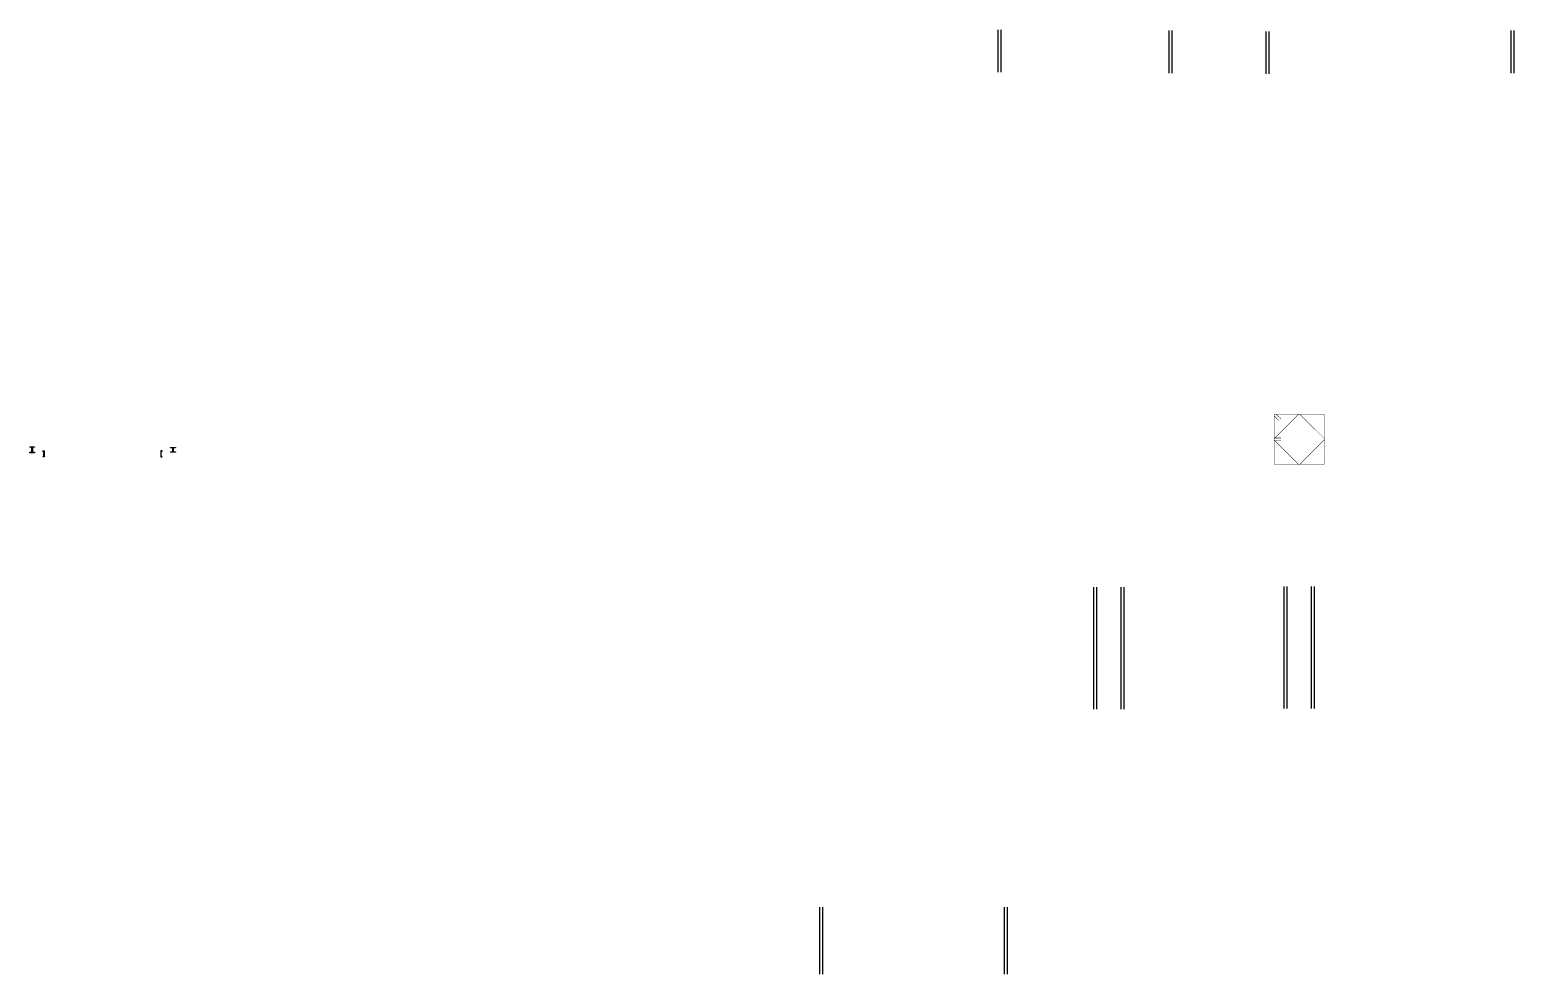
# Paper-space layout 'Layout1' of a CAD drawing. Extents: x 9999 to 72190, y 12908 to 52465.
import ezdxf

# ---------------------------------------------------------------- set-up
doc = ezdxf.new("R2010")
doc.units = 0
doc.header["$LTSCALE"] = 2500
doc.linetypes.add('HIDDEN2', pattern=[0])
for name, color, linetype in [('CONC', 1, 'CONTINUOUS'), ('OBJTHIN', 1, 'CONTINUOUS'), ('STEEL', 1, 'CONTINUOUS')]:
    doc.layers.add(name, color=color, linetype=linetype)

psp = doc.layouts.get("Layout1")

# ---------------------------------------------------------------- linework, layer by layer
at = {"layer": 'CONC', "color": 0}
for points in [[(62320, 36096, 18, 18, 0), (62145, 36274, 18, 18, -0.668179), (62183, 36366, 18, 18, 0), (64183, 36366, 18, 18, -0.414214), (64237, 36312, 18, 18, 0), (64237, 34312, 18, 18, -0.414214), (64183, 34258, 18, 18, 0), (62183, 34258, 18, 18, -0.414214), (62129, 34312, 18, 18, 0), (62129, 36312, 18, 18, -0.668179), (62221, 36350, 18, 18, 0), (62414, 36171, 0, 0, 0)], [(62414, 35258, 18, 18, 0), (62183, 35258, 18, 18, -0.668179), (62145, 35350, 18, 18, 0), (63140, 36350, 18, 18, -0.414217), (63216, 36350, 18, 18, 0), (64221, 35351, 18, 18, -0.415551), (64221, 35274, 18, 18, 0), (63217, 34274, 18, 18, -0.414266), (63140, 34274, 18, 18, 0), (62145, 35274, 18, 18, -0.666461), (62183, 35366, 18, 18, 0), (62414, 35366, 0, 0, 0)]]:
    psp.add_lwpolyline(points, format="xyseb", dxfattribs=at)
at = {"layer": 'OBJTHIN', "color": 0, "linetype": 'HIDDEN2'}
for p, q in [((50564, 50682), (50564, 52465)), ((50690, 50682), (50690, 52465)), ((57733, 50644), (57733, 52427)), ((57859, 50644), (57859, 52427)), ((61797, 50610), (61797, 52393)), ((61923, 50610), (61923, 52393)), ((72064, 50644), (72064, 52427)), ((72190, 50644), (72190, 52427)), ((54580, 24012), (54580, 29119)), ((54707, 24012), (54707, 29119)), ((55720, 24013), (55720, 29119)), ((55847, 24013), (55847, 29119)), ((62553, 24045), (62553, 29151)), ((62680, 24045), (62680, 29151)), ((63693, 24045), (63693, 29152)), ((63820, 24045), (63820, 29152)), ((43099, 12908), (43099, 15719)), ((43225, 12908), (43225, 15719)), ((50832, 12908), (50832, 15719)), ((50958, 12908), (50958, 15719))]:
    psp.add_line(p, q, dxfattribs=at)
at = {"layer": 'STEEL', "color": 0}
for points in [[(9999, 34997), (10201, 34997), (10201, 34977), (10130, 34977, 0.414214), (10110, 34957), (10110, 34789, 0.414214), (10130, 34769), (10201, 34769), (10201, 34749), (9999, 34749), (9999, 34769), (10070, 34769, 0.414214), (10090, 34789), (10090, 34957, 0.414214), (10070, 34977), (9999, 34977)], [(15898, 34975), (16102, 34975), (16102, 34955), (16030, 34955, 0.414214), (16010, 34935), (16010, 34811, 0.414214), (16030, 34791), (16102, 34791), (16102, 34771), (15898, 34771), (15898, 34791), (15970, 34791, 0.414214), (15990, 34811), (15990, 34935, 0.414214), (15970, 34955), (15898, 34955)], [(10546, 34573), (10546, 34583), (10583, 34607, 0.253556), (10592, 34624), (10592, 34776, 0.253556), (10583, 34793), (10546, 34817), (10546, 34827), (10612, 34827), (10612, 34573)], [(15554, 34573), (15554, 34583), (15517, 34607, -0.253556), (15508, 34624), (15508, 34776, -0.253556), (15517, 34793), (15554, 34817), (15554, 34827), (15488, 34827), (15488, 34573)]]:
    psp.add_lwpolyline(points, format="xyb", close=True, dxfattribs=at)

doc.saveas('drawing.dxf')
